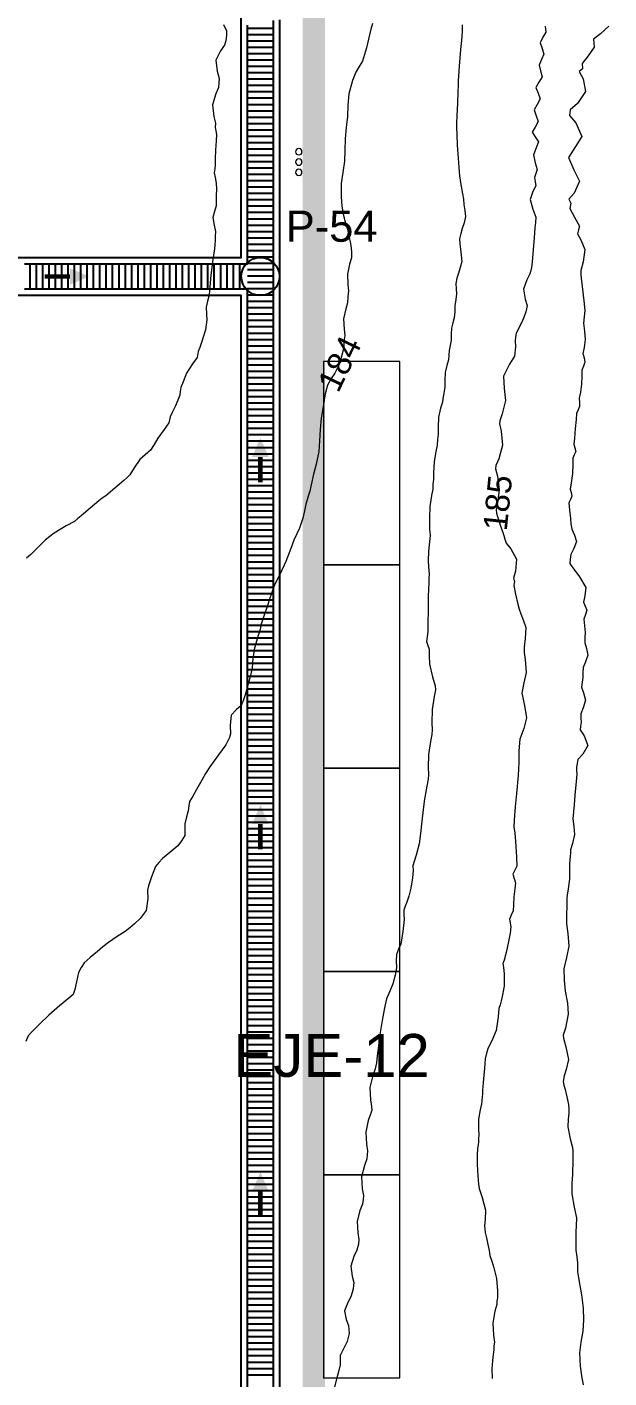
# Model space of a CAD drawing. Header units: metres. Extents: x 354768 to 355417, y 9249536 to 9250102.
# Drawn here: x 354973.23 to 354982.39, y 9249813.94 to 9249835.21 of the extents above; entities that cross this region are included whole.
import ezdxf
from ezdxf.enums import TextEntityAlignment as Align

# ---------------------------------------------------------------- set-up
doc = ezdxf.new("R2010")
doc.units = ezdxf.units.M
doc.header["$LTSCALE"] = 0.25
doc.linetypes.add('DASHED', pattern=[1.524, 1.27, -0.254])
for name, color, linetype, lineweight in [('ARQ-BASE', 8, 'CONTINUOUS', 13), ('ARQ-TECHO', 8, 'CONTINUOUS', 13), ('ARQ-VEREDA', 9, 'CONTINUOUS', 9), ('CUNETA-S3', 94, 'CONTINUOUS', 35), ('LIMITE-INTERV', 1, 'DASHED', 70)]:
    doc.layers.add(name, color=color, linetype=linetype, lineweight=lineweight)
for name, color, linetype, true_color in [('CUN-FLUJO', 1, 'CONTINUOUS', 0xe60000), ('CUN-REJ-BORDE', 4, 'CONTINUOUS', 0x00aae6), ('CUN-REJ-PLATINA', 4, 'CONTINUOUS', 0x78cdf0), ('CURVAS-TXT', 33, 'CONTINUOUS', 0x966e46)]:
    doc.layers.add(name, color=color, linetype=linetype, true_color=true_color)
doc.layers.add('CURVAS', color=33, linetype='CONTINUOUS', lineweight=13, true_color=0xb08860)
doc.layers.add('NUDOS', color=7, linetype='CONTINUOUS')
doc.layers.add('TEXTOS', color=7, linetype='CONTINUOUS')
doc.styles.get("Standard").update_dxf_attribs({"font": 'arial.ttf'})

# ---------------------------------------------------------------- blocks, each defined once
blk = doc.blocks.new('ARQUITECTURA_BASE')
at = {"layer": 'ARQ-TECHO'}
for points in [[(354977.455, 9249833.244), (354977.459, 9249833.224), (354977.47, 9249833.208), (354977.486, 9249833.198), (354977.505, 9249833.194), (354977.525, 9249833.198), (354977.541, 9249833.208), (354977.552, 9249833.224), (354977.555, 9249833.244), (354977.552, 9249833.263), (354977.541, 9249833.279), (354977.525, 9249833.29), (354977.505, 9249833.294), (354977.486, 9249833.29), (354977.47, 9249833.279), (354977.459, 9249833.263), (354977.455, 9249833.244)], [(354977.455, 9249833.081), (354977.459, 9249833.062), (354977.47, 9249833.046), (354977.486, 9249833.035), (354977.505, 9249833.031), (354977.525, 9249833.035), (354977.541, 9249833.046), (354977.552, 9249833.062), (354977.555, 9249833.081), (354977.552, 9249833.101), (354977.541, 9249833.117), (354977.525, 9249833.127), (354977.505, 9249833.131), (354977.486, 9249833.127), (354977.47, 9249833.117), (354977.459, 9249833.101), (354977.455, 9249833.081)], [(354977.455, 9249832.919), (354977.459, 9249832.899), (354977.47, 9249832.883), (354977.486, 9249832.873), (354977.505, 9249832.869), (354977.525, 9249832.873), (354977.541, 9249832.883), (354977.551, 9249832.899), (354977.555, 9249832.919), (354977.551, 9249832.938), (354977.541, 9249832.954), (354977.525, 9249832.965), (354977.505, 9249832.969), (354977.486, 9249832.965), (354977.47, 9249832.954), (354977.459, 9249832.938), (354977.455, 9249832.919)]]:
    blk.add_lwpolyline(points, close=True, dxfattribs=at)
at = {"layer": 'ARQ-VEREDA'}
for points in [[(354979.095, 9249826.739), (354979.095, 9249829.939), (354977.895, 9249829.939), (354977.895, 9249826.739), (354979.095, 9249826.739)], [(354979.095, 9249823.539), (354979.095, 9249826.739), (354977.895, 9249826.739), (354977.895, 9249823.539), (354979.095, 9249823.539)], [(354979.095, 9249820.339), (354979.095, 9249823.539), (354977.895, 9249823.539), (354977.895, 9249820.339), (354979.095, 9249820.339)], [(354979.095, 9249817.139), (354979.095, 9249820.339), (354977.895, 9249820.339), (354977.895, 9249817.139), (354979.095, 9249817.139)], [(354979.095, 9249813.939), (354979.095, 9249817.139), (354977.895, 9249817.139), (354977.895, 9249813.939), (354979.095, 9249813.939)]]:
    blk.add_lwpolyline(points, close=True, dxfattribs=at)
blk = doc.blocks.new('CURVAS_DE_NIVEL')
at = {"layer": 'CURVAS'}
for points in [[(354976.318, 9249835.247), (354976.365, 9249835.145), (354976.365, 9249835.085), (354976.362, 9249835.027), (354976.351, 9249834.973), (354976.337, 9249834.92), (354976.272, 9249834.831), (354976.2, 9249834.686), (354976.221, 9249834.51), (354976.254, 9249834.397), (354976.248, 9249834.327), (354976.242, 9249834.257), (354976.197, 9249834.158), (354976.146, 9249833.981), (354976.166, 9249833.798), (354976.194, 9249833.692), (354976.188, 9249833.623), (354976.2, 9249833.573), (354976.212, 9249833.517), (354976.203, 9249833.413), (354976.192, 9249833.267), (354976.191, 9249833.132), (354976.191, 9249833.036), (354976.182, 9249832.975), (354976.175, 9249832.914), (354976.189, 9249832.838), (354976.205, 9249832.75), (354976.207, 9249832.653), (354976.206, 9249832.557), (354976.206, 9249832.474), (354976.203, 9249832.393), (354976.178, 9249832.304), (354976.154, 9249832.206), (354976.172, 9249832.089), (354976.193, 9249831.988), (354976.191, 9249831.917), (354976.187, 9249831.849), (354976.183, 9249831.783), (354976.178, 9249831.717), (354976.153, 9249831.548), (354976.118, 9249831.301), (354976.103, 9249831.117), (354976.092, 9249830.991), (354976.067, 9249830.893), (354976.046, 9249830.796), (354976.051, 9249830.688), (354976.058, 9249830.596), (354976.048, 9249830.519), (354976.034, 9249830.442), (354976.006, 9249830.34), (354975.976, 9249830.239), (354975.946, 9249830.161), (354975.921, 9249830.097), (354975.903, 9249830.004), (354975.834, 9249829.903), (354975.74, 9249829.758), (354975.683, 9249829.624), (354975.649, 9249829.53), (354975.64, 9249829.471), (354975.631, 9249829.412), (354975.601, 9249829.332), (354975.56, 9249829.234), (354975.514, 9249829.141), (354975.478, 9249829.07), (354975.461, 9249828.978), (354975.384, 9249828.871), (354975.284, 9249828.732), (354975.23, 9249828.637), (354975.171, 9249828.545), (354975.087, 9249828.474), (354975.002, 9249828.401), (354974.912, 9249828.267), (354974.845, 9249828.157), (354974.798, 9249828.111), (354974.75, 9249828.068), (354974.61, 9249827.949), (354974.467, 9249827.829), (354974.412, 9249827.788), (354974.358, 9249827.746), (354974.219, 9249827.63), (354974.08, 9249827.512), (354974.028, 9249827.468), (354973.975, 9249827.424), (354973.845, 9249827.352), (354973.656, 9249827.239), (354973.521, 9249827.132), (354973.428, 9249827.047), (354973.354, 9249826.972), (354973.287, 9249826.902), (354973.218, 9249826.843)], [(354978.664, 9249835.263), (354978.639, 9249835.174), (354978.619, 9249835.083), (354978.568, 9249834.879), (354978.509, 9249834.67), (354978.456, 9249834.584), (354978.401, 9249834.498), (354978.349, 9249834.365), (354978.292, 9249834.153), (354978.275, 9249833.978), (354978.269, 9249833.8), (354978.249, 9249833.624), (354978.232, 9249833.449), (354978.23, 9249833.271), (354978.225, 9249833.094), (354978.197, 9249832.919), (354978.172, 9249832.744), (354978.17, 9249832.539), (354978.183, 9249832.388), (354978.21, 9249832.241), (354978.234, 9249832.142), (354978.252, 9249832.084), (354978.271, 9249832.026), (354978.294, 9249831.913), (354978.316, 9249831.797), (354978.327, 9249831.727), (354978.335, 9249831.665), (354978.332, 9249831.571), (354978.303, 9249831.473), (354978.269, 9249831.316), (354978.276, 9249831.156), (354978.288, 9249831.054), (354978.275, 9249830.961), (354978.272, 9249830.867), (354978.243, 9249830.769), (354978.209, 9249830.612), (354978.216, 9249830.451), (354978.228, 9249830.35), (354978.215, 9249830.256), (354978.212, 9249830.162), (354978.183, 9249830.043), (354978.145, 9249829.907), (354978.111, 9249829.832), (354978.073, 9249829.758), (354978.015, 9249829.674), (354977.954, 9249829.569), (354977.92, 9249829.434), (354977.886, 9249829.233), (354977.859, 9249829.052), (354977.84, 9249828.869), (354977.832, 9249828.695), (354977.819, 9249828.523), (354977.776, 9249828.326), (354977.734, 9249828.168), (354977.699, 9249828), (354977.678, 9249827.898), (354977.653, 9249827.82), (354977.636, 9249827.764), (354977.616, 9249827.698), (354977.593, 9249827.591), (354977.566, 9249827.473), (354977.542, 9249827.394), (354977.516, 9249827.316), (354977.474, 9249827.23), (354977.426, 9249827.13), (354977.38, 9249826.996), (354977.303, 9249826.792), (354977.199, 9249826.576), (354977.131, 9249826.445), (354977.101, 9249826.368), (354977.073, 9249826.289), (354977.043, 9249826.2), (354977.01, 9249826.101), (354976.952, 9249825.93), (354976.905, 9249825.791), (354976.896, 9249825.724), (354976.859, 9249825.612), (354976.804, 9249825.409), (354976.778, 9249825.211), (354976.769, 9249825.098), (354976.757, 9249825.049), (354976.743, 9249825), (354976.71, 9249824.869), (354976.667, 9249824.711), (354976.636, 9249824.617), (354976.596, 9249824.528), (354976.517, 9249824.456), (354976.441, 9249824.375), (354976.427, 9249824.21), (354976.43, 9249824.082), (354976.416, 9249824.023), (354976.389, 9249823.97), (354976.354, 9249823.905), (354976.24, 9249823.751), (354976.103, 9249823.561), (354976.039, 9249823.457), (354975.978, 9249823.35), (354975.896, 9249823.204), (354975.838, 9249823.1), (354975.809, 9249823.056), (354975.783, 9249823.012), (354975.775, 9249822.946), (354975.766, 9249822.869), (354975.739, 9249822.773), (354975.71, 9249822.663), (354975.712, 9249822.569), (354975.709, 9249822.477), (354975.661, 9249822.395), (354975.599, 9249822.318), (354975.477, 9249822.212), (354975.36, 9249822.115), (354975.302, 9249822.056), (354975.249, 9249821.993), (354975.189, 9249821.831), (354975.141, 9249821.688), (354975.125, 9249821.619), (354975.127, 9249821.488), (354975.102, 9249821.296), (354975.008, 9249821.171), (354974.917, 9249821.089), (354974.846, 9249821.027), (354974.773, 9249820.969), (354974.647, 9249820.888), (354974.509, 9249820.797), (354974.422, 9249820.726), (354974.336, 9249820.652), (354974.221, 9249820.559), (354974.127, 9249820.475), (354974.079, 9249820.401), (354974.04, 9249820.322), (354974.004, 9249820.177), (354973.978, 9249820.053), (354973.955, 9249819.974), (354973.888, 9249819.918), (354973.738, 9249819.796), (354973.573, 9249819.652), (354973.422, 9249819.508), (354973.3, 9249819.383), (354973.245, 9249819.325), (354973.209, 9249819.237)], [(354980.074, 9249835.244), (354980.076, 9249835.139), (354980.071, 9249835.066), (354980.063, 9249834.993), (354980.051, 9249834.851), (354980.029, 9249834.589), (354980.016, 9249834.435), (354980.014, 9249834.365), (354980.012, 9249834.296), (354980.008, 9249834.183), (354980, 9249834.007), (354979.993, 9249833.811), (354979.988, 9249833.692), (354979.987, 9249833.62), (354979.99, 9249833.518), (354979.997, 9249833.346), (354980.01, 9249833.142), (354980.021, 9249832.995), (354980.026, 9249832.93), (354980.032, 9249832.865), (354980.056, 9249832.729), (354980.083, 9249832.581), (354980.094, 9249832.496), (354980.104, 9249832.411), (354980.12, 9249832.32), (354980.13, 9249832.222), (354980.105, 9249832.125), (354980.076, 9249832.036), (354980.053, 9249831.956), (354980.035, 9249831.875), (354980.039, 9249831.793), (354980.048, 9249831.71), (354980.062, 9249831.618), (354980.07, 9249831.518), (354980.045, 9249831.42), (354980.016, 9249831.332), (354979.993, 9249831.252), (354979.975, 9249831.171), (354979.981, 9249831.088), (354979.988, 9249831.005), (354979.977, 9249830.915), (354979.962, 9249830.817), (354979.958, 9249830.721), (354979.952, 9249830.631), (354979.93, 9249830.549), (354979.909, 9249830.467), (354979.905, 9249830.373), (354979.902, 9249830.279), (354979.887, 9249830.194), (354979.871, 9249830.115), (354979.865, 9249830.041), (354979.858, 9249829.968), (354979.834, 9249829.877), (354979.808, 9249829.766), (354979.803, 9249829.64), (354979.802, 9249829.54), (354979.791, 9249829.475), (354979.78, 9249829.413), (354979.773, 9249829.357), (354979.766, 9249829.301), (354979.737, 9249829.206), (354979.702, 9249829.065), (354979.696, 9249828.906), (354979.697, 9249828.798), (354979.688, 9249828.711), (354979.682, 9249828.625), (354979.661, 9249828.525), (354979.633, 9249828.361), (354979.625, 9249828.189), (354979.624, 9249828.083), (354979.615, 9249828.008), (354979.612, 9249827.932), (354979.591, 9249827.831), (354979.565, 9249827.657), (354979.562, 9249827.482), (354979.564, 9249827.379), (354979.563, 9249827.303), (354979.568, 9249827.255), (354979.572, 9249827.203), (354979.56, 9249827.101), (354979.545, 9249826.949), (354979.542, 9249826.806), (354979.544, 9249826.707), (354979.55, 9249826.65), (354979.556, 9249826.594), (354979.553, 9249826.527), (354979.55, 9249826.454), (354979.544, 9249826.355), (354979.538, 9249826.24), (354979.54, 9249826.142), (354979.542, 9249826.052), (354979.538, 9249825.969), (354979.534, 9249825.886), (354979.535, 9249825.791), (354979.535, 9249825.696), (354979.523, 9249825.609), (354979.515, 9249825.533), (354979.536, 9249825.472), (354979.558, 9249825.411), (354979.556, 9249825.312), (354979.559, 9249825.174), (354979.607, 9249824.978), (354979.649, 9249824.834), (354979.658, 9249824.774), (354979.634, 9249824.666), (354979.602, 9249824.461), (354979.599, 9249824.254), (354979.604, 9249824.142), (354979.598, 9249824.069), (354979.576, 9249823.96), (354979.545, 9249823.756), (354979.541, 9249823.55), (354979.545, 9249823.438), (354979.538, 9249823.365), (354979.519, 9249823.255), (354979.485, 9249823.051), (354979.462, 9249822.887), (354979.439, 9249822.707), (354979.419, 9249822.511), (354979.397, 9249822.349), (354979.352, 9249822.172), (354979.321, 9249822.071), (354979.297, 9249822.003), (354979.303, 9249821.927), (354979.292, 9249821.811), (354979.27, 9249821.65), (354979.236, 9249821.525), (354979.205, 9249821.432), (354979.179, 9249821.369), (354979.155, 9249821.305), (354979.159, 9249821.233), (354979.165, 9249821.157), (354979.142, 9249820.967), (354979.111, 9249820.768), (354979.074, 9249820.687), (354979.04, 9249820.606), (354979.039, 9249820.508), (354979.04, 9249820.397), (354979.02, 9249820.279), (354978.984, 9249820.143), (354978.935, 9249820.026), (354978.885, 9249819.909), (354978.851, 9249819.765), (354978.816, 9249819.567), (354978.786, 9249819.38), (354978.763, 9249819.21), (354978.739, 9249819.009), (354978.726, 9249818.898), (354978.705, 9249818.806), (354978.668, 9249818.699), (354978.625, 9249818.512), (354978.634, 9249818.319), (354978.651, 9249818.211), (354978.652, 9249818.155), (354978.632, 9249818.091), (354978.598, 9249817.99), (354978.558, 9249817.808), (354978.568, 9249817.62), (354978.586, 9249817.513), (354978.578, 9249817.451), (354978.574, 9249817.388), (354978.537, 9249817.286), (354978.493, 9249817.104), (354978.504, 9249816.919), (354978.522, 9249816.813), (354978.515, 9249816.747), (354978.506, 9249816.677), (354978.467, 9249816.575), (354978.421, 9249816.4), (354978.432, 9249816.225), (354978.451, 9249816.121), (354978.443, 9249816.043), (354978.419, 9249815.95), (354978.373, 9249815.852), (354978.323, 9249815.699), (354978.343, 9249815.544), (354978.369, 9249815.443), (354978.367, 9249815.392), (354978.362, 9249815.341), (354978.346, 9249815.282), (354978.326, 9249815.217), (354978.274, 9249815.127), (354978.224, 9249814.998), (354978.252, 9249814.861), (354978.287, 9249814.764), (354978.294, 9249814.7), (354978.297, 9249814.637), (354978.283, 9249814.574), (354978.266, 9249814.513), (354978.211, 9249814.406), (354978.157, 9249814.294), (354978.154, 9249814.22), (354978.154, 9249814.146), (354978.133, 9249814.055), (354978.104, 9249813.943), (354978.059, 9249813.78)], [(354981.384, 9249835.219), (354981.393, 9249835.128), (354981.347, 9249835.046), (354981.304, 9249834.961), (354981.333, 9249834.871), (354981.363, 9249834.78), (354981.325, 9249834.694), (354981.286, 9249834.608), (354981.31, 9249834.515), (354981.333, 9249834.424), (354981.284, 9249834.341), (354981.236, 9249834.257), (354981.27, 9249834.167), (354981.303, 9249834.076), (354981.258, 9249833.99), (354981.211, 9249833.904), (354981.242, 9249833.811), (354981.273, 9249833.719), (354981.222, 9249833.633), (354981.176, 9249833.552), (354981.225, 9249833.477), (354981.277, 9249833.4), (354981.24, 9249833.306), (354981.197, 9249833.196), (354981.224, 9249833.067), (354981.254, 9249832.966), (354981.234, 9249832.903), (354981.213, 9249832.84), (354981.223, 9249832.774), (354981.234, 9249832.709), (354981.19, 9249832.617), (354981.147, 9249832.49), (354981.189, 9249832.339), (354981.235, 9249832.212), (354981.231, 9249832.129), (354981.221, 9249832.045), (354981.208, 9249831.891), (354981.187, 9249831.643), (354981.175, 9249831.508), (354981.164, 9249831.424), (354981.154, 9249831.375), (354981.141, 9249831.323), (354981.093, 9249831.229), (354981.042, 9249831.08), (354981.067, 9249830.924), (354981.098, 9249830.823), (354981.09, 9249830.773), (354981.078, 9249830.722), (354981.05, 9249830.65), (354981.013, 9249830.561), (354980.964, 9249830.463), (354980.924, 9249830.38), (354980.916, 9249830.326), (354980.91, 9249830.271), (354980.913, 9249830.171), (354980.901, 9249830.027), (354980.819, 9249829.898), (354980.728, 9249829.711), (354980.736, 9249829.519), (354980.756, 9249829.33), (354980.706, 9249829.116), (354980.667, 9249829.008), (354980.662, 9249828.958), (354980.691, 9249828.844), (354980.71, 9249828.624), (354980.654, 9249828.411), (354980.607, 9249828.304), (354980.602, 9249828.254), (354980.631, 9249828.135), (354980.66, 9249827.919), (354980.634, 9249827.717), (354980.608, 9249827.604), (354980.618, 9249827.552), (354980.63, 9249827.5), (354980.678, 9249827.354), (354980.729, 9249827.203), (354980.746, 9249827.143), (354980.766, 9249827.083), (354980.842, 9249826.992), (354980.93, 9249826.831), (354980.916, 9249826.641), (354980.885, 9249826.53), (354980.901, 9249826.479), (354980.89, 9249826.416), (354980.917, 9249826.278), (354980.95, 9249826.12), (354980.973, 9249826.045), (354980.997, 9249825.971), (354981.038, 9249825.877), (354981.078, 9249825.754), (354981.069, 9249825.578), (354981.053, 9249825.446), (354981.049, 9249825.36), (354981.069, 9249825.248), (354981.085, 9249825.044), (354981.047, 9249824.885), (354981.014, 9249824.718), (354981.054, 9249824.528), (354981.089, 9249824.334), (354981.044, 9249824.166), (354980.984, 9249823.998), (354980.969, 9249823.811), (354980.968, 9249823.635), (354980.955, 9249823.424), (354980.948, 9249823.314), (354980.943, 9249823.25), (354980.931, 9249823.139), (354980.911, 9249822.93), (354980.895, 9249822.722), (354980.888, 9249822.609), (354980.903, 9249822.522), (354980.913, 9249822.386), (354980.93, 9249822.141), (354980.937, 9249821.996), (354980.905, 9249821.932), (354980.875, 9249821.868), (354980.893, 9249821.801), (354980.914, 9249821.733), (354980.905, 9249821.637), (354980.89, 9249821.512), (354980.883, 9249821.387), (354980.877, 9249821.291), (354980.848, 9249821.225), (354980.823, 9249821.163), (354980.832, 9249821.102), (354980.843, 9249821.041), (354980.831, 9249820.944), (354980.807, 9249820.81), (354980.766, 9249820.639), (354980.735, 9249820.518), (354980.713, 9249820.463), (354980.725, 9249820.405), (354980.734, 9249820.298), (354980.735, 9249820.106), (354980.702, 9249819.917), (354980.675, 9249819.813), (354980.653, 9249819.758), (354980.642, 9249819.623), (354980.609, 9249819.407), (354980.541, 9249819.246), (354980.486, 9249819.137), (354980.46, 9249819.05), (354980.439, 9249818.961), (354980.425, 9249818.817), (354980.407, 9249818.592), (354980.397, 9249818.467), (354980.394, 9249818.414), (354980.391, 9249818.361), (354980.385, 9249818.309), (354980.379, 9249818.256), (354980.357, 9249818.159), (354980.331, 9249818.012), (354980.332, 9249817.862), (354980.337, 9249817.762), (354980.334, 9249817.71), (354980.331, 9249817.657), (354980.325, 9249817.604), (354980.319, 9249817.552), (354980.314, 9249817.453), (354980.311, 9249817.304), (354980.323, 9249817.118), (354980.335, 9249816.989), (354980.345, 9249816.92), (354980.39, 9249816.78), (354980.441, 9249816.583), (354980.436, 9249816.433), (354980.425, 9249816.333), (354980.43, 9249816.281), (354980.436, 9249816.228), (354980.456, 9249816.144), (354980.481, 9249816.041), (354980.499, 9249815.943), (354980.513, 9249815.867), (354980.541, 9249815.777), (354980.573, 9249815.675), (354980.616, 9249815.504), (354980.629, 9249815.312), (354980.63, 9249815.198), (354980.62, 9249815.148), (354980.621, 9249815.098), (354980.591, 9249814.99), (354980.556, 9249814.799), (354980.567, 9249814.611), (354980.583, 9249814.505), (354980.572, 9249814.443), (354980.573, 9249814.38), (354980.559, 9249814.268), (354980.544, 9249814.09), (354980.549, 9249813.928)], [(354982.386, 9249835.223), (354982.251, 9249835.098), (354982.14, 9249835.018), (354982.145, 9249834.954), (354982.152, 9249834.889), (354982.057, 9249834.756), (354981.964, 9249834.633), (354981.971, 9249834.549), (354981.919, 9249834.505), (354981.978, 9249834.393), (354982.019, 9249834.19), (354981.888, 9249834.002), (354981.774, 9249833.901), (354981.766, 9249833.812), (354981.864, 9249833.699), (354981.959, 9249833.486), (354981.857, 9249833.324), (354981.749, 9249833.155), (354981.833, 9249832.958), (354981.921, 9249832.779), (354981.836, 9249832.591), (354981.756, 9249832.495), (354981.786, 9249832.436), (354981.771, 9249832.352), (354981.845, 9249832.214), (354981.92, 9249832.07), (354981.904, 9249832.012), (354981.889, 9249831.954), (354981.945, 9249831.859), (354982.008, 9249831.707), (354981.98, 9249831.513), (354981.942, 9249831.375), (354981.943, 9249831.313), (354981.948, 9249831.252), (354981.963, 9249831.123), (354981.99, 9249830.894), (354982.004, 9249830.743), (354981.996, 9249830.644), (354981.987, 9249830.545), (354982.001, 9249830.421), (354982.013, 9249830.288), (354981.994, 9249830.161), (354981.977, 9249830.067), (354981.993, 9249830), (354982.006, 9249829.933), (354981.983, 9249829.869), (354981.957, 9249829.805), (354981.957, 9249829.709), (354981.955, 9249829.583), (354981.936, 9249829.457), (354981.919, 9249829.364), (354981.921, 9249829.295), (354981.922, 9249829.231), (354981.899, 9249829.178), (354981.876, 9249829.125), (354981.867, 9249829.026), (354981.856, 9249828.882), (354981.842, 9249828.737), (354981.835, 9249828.639), (354981.849, 9249828.582), (354981.862, 9249828.526), (354981.84, 9249828.473), (354981.816, 9249828.42), (354981.815, 9249828.321), (354981.812, 9249828.176), (354981.791, 9249828.032), (354981.775, 9249827.934), (354981.789, 9249827.878), (354981.802, 9249827.822), (354981.779, 9249827.769), (354981.756, 9249827.715), (354981.765, 9249827.6), (354981.779, 9249827.469), (354981.787, 9249827.385), (354981.8, 9249827.301), (354981.842, 9249827.21), (354981.876, 9249827.106), (354981.834, 9249826.995), (354981.786, 9249826.904), (354981.775, 9249826.827), (354981.772, 9249826.76), (354981.8, 9249826.716), (354981.831, 9249826.673), (354981.923, 9249826.549), (354982.02, 9249826.384), (354982.008, 9249826.251), (354981.987, 9249826.151), (354982.012, 9249826.089), (354982.035, 9249826.028), (354982.015, 9249825.958), (354981.992, 9249825.884), (354982.001, 9249825.781), (354982.012, 9249825.675), (354982.008, 9249825.594), (354982.006, 9249825.513), (354982.031, 9249825.421), (354982.051, 9249825.317), (354982.017, 9249825.212), (354981.98, 9249825.122), (354981.976, 9249825.046), (354981.974, 9249824.968), (354981.962, 9249824.892), (354981.954, 9249824.816), (354981.986, 9249824.723), (354982.015, 9249824.61), (354981.98, 9249824.487), (354981.942, 9249824.392), (354981.943, 9249824.325), (354981.946, 9249824.261), (354981.939, 9249824.203), (354981.935, 9249824.145), (354981.998, 9249824.047), (354982.053, 9249823.897), (354981.974, 9249823.759), (354981.894, 9249823.673), (354981.883, 9249823.615), (354981.875, 9249823.557), (354981.877, 9249823.501), (354981.879, 9249823.444), (354981.87, 9249823.327), (354981.851, 9249823.114), (354981.838, 9249822.963), (354981.827, 9249822.852), (354981.819, 9249822.74), (354981.834, 9249822.622), (354981.844, 9249822.496), (354981.812, 9249822.351), (354981.782, 9249822.254), (354981.778, 9249822.201), (354981.774, 9249822.147), (354981.769, 9249822.093), (354981.764, 9249822.039), (354981.765, 9249821.94), (354981.764, 9249821.793), (354981.744, 9249821.642), (354981.729, 9249821.542), (354981.725, 9249821.491), (354981.723, 9249821.441), (354981.724, 9249821.352), (354981.72, 9249821.251), (354981.718, 9249821.087), (354981.739, 9249820.935), (354981.752, 9249820.739), (354981.716, 9249820.561), (354981.678, 9249820.381), (354981.679, 9249820.204), (354981.699, 9249820.026), (354981.731, 9249819.842), (354981.745, 9249819.665), (354981.701, 9249819.448), (354981.663, 9249819.338), (354981.668, 9249819.287), (354981.708, 9249819.154), (354981.748, 9249818.955), (354981.714, 9249818.796), (354981.679, 9249818.698), (354981.664, 9249818.608), (354981.677, 9249818.548), (354981.694, 9249818.48), (354981.722, 9249818.363), (354981.749, 9249818.246), (354981.754, 9249818.178), (354981.756, 9249818.109), (354981.745, 9249818.015), (354981.737, 9249817.892), (354981.776, 9249817.706), (354981.812, 9249817.565), (354981.818, 9249817.507), (354981.815, 9249817.373), (354981.81, 9249817.148), (354981.802, 9249816.994), (354981.803, 9249816.84), (354981.84, 9249816.629), (354981.873, 9249816.461), (354981.87, 9249816.333), (354981.863, 9249816.237), (354981.862, 9249816.172), (354981.862, 9249816.107), (354981.863, 9249816.032), (354981.866, 9249815.949), (354981.88, 9249815.847), (354981.893, 9249815.75), (354981.893, 9249815.679), (354981.893, 9249815.609), (354981.908, 9249815.514), (354981.928, 9249815.392), (354981.954, 9249815.25), (354981.98, 9249815.037), (354981.987, 9249814.856), (354981.976, 9249814.678), (354981.945, 9249814.505), (354981.92, 9249814.333), (354981.932, 9249814.122), (354981.955, 9249813.97), (354981.981, 9249813.832)]]:
    blk.add_lwpolyline(points, dxfattribs=at)
at = {"layer": 'CURVAS-TXT'}
for s, rotation, p in [('184', 64.1507, (354978.145, 9249829.907)), ('185', 84.2052, (354980.634, 9249827.717))]:
    blk.add_text(s, height=0.375, rotation=rotation, dxfattribs=at).set_placement(p, align=Align.MIDDLE_CENTER)
blk = doc.blocks.new('LIMITE_DE_INTERVENCION')
at = {"layer": 'LIMITE-INTERV', "const_width": 0.35}
blk.add_lwpolyline([(354813.64, 9249855.63), (354841.92, 9249883.91), (354871.13, 9249854.7), (354916.13, 9249854.7), (354916.13, 9249869.58), (354977.74, 9249869.58), (354977.74, 9249785.21), (354976.37, 9249784.1), (354969.93, 9249785.38), (354969.93, 9249791.81), (354955.81, 9249791.81), (354948.88, 9249794.19), (354936.64, 9249794.19), (354936.64, 9249792.02), (354926.97, 9249793.95), (354926.97, 9249800.53), (354919.17, 9249800.53), (354919.17, 9249802.42), (354907.61, 9249802.61), (354883.57, 9249802.61), (354879.56, 9249803.41), (354859.72, 9249811.52)], close=True, dxfattribs=at)
blk = doc.blocks.new('CUNETAS_SISTEMA_3_NORESTE_LOSA')
at = {"layer": 'CUN-FLUJO', "const_width": 0.07}
for points in [[(354973.503, 9249831.28), (354973.903, 9249831.28)], [(354976.9, 9249828.04), (354976.9, 9249828.44)], [(354976.9, 9249822.26), (354976.9, 9249822.66)], [(354976.9, 9249816.48), (354976.9, 9249816.88)]]:
    blk.add_lwpolyline(points, dxfattribs=at)
at = {"layer": 'CUN-FLUJO', "true_color": 0xe60000}
for points in [[(354974.203, 9249831.28), (354973.903, 9249831.41), (354973.903, 9249831.15)], [(354976.9, 9249828.74), (354976.77, 9249828.44), (354977.03, 9249828.44)], [(354976.9, 9249822.96), (354976.77, 9249822.66), (354977.03, 9249822.66)], [(354976.9, 9249817.18), (354976.77, 9249816.88), (354977.03, 9249816.88)]]:
    blk.add_solid(points, dxfattribs=at)
at = {"layer": 'CUN-REJ-BORDE'}
for points in [[(354977.1, 9249835.309), (354977.1, 9249835.058), (354977.1, 9249834.808), (354977.1, 9249834.558), (354977.1, 9249834.308), (354977.1, 9249834.057), (354977.1, 9249833.807), (354977.1, 9249833.557), (354977.1, 9249833.306), (354977.1, 9249833.056), (354977.1, 9249832.806), (354977.1, 9249832.556), (354977.1, 9249832.305), (354977.1, 9249832.055), (354977.1, 9249831.805), (354977.1, 9249831.555), (354977.1, 9249831.304), (354977.1, 9249831.054), (354977.1, 9249830.804), (354977.1, 9249830.554), (354977.1, 9249830.303), (354977.1, 9249830.053), (354977.1, 9249829.803), (354977.1, 9249829.552), (354977.1, 9249829.302), (354977.1, 9249829.052), (354977.1, 9249828.802), (354977.1, 9249828.551), (354977.1, 9249828.301), (354977.1, 9249828.051), (354977.1, 9249827.801), (354977.1, 9249827.55), (354977.1, 9249827.3), (354977.1, 9249827.05), (354977.1, 9249826.799), (354977.1, 9249826.549), (354977.1, 9249826.299), (354977.1, 9249826.049), (354977.1, 9249825.798), (354977.1, 9249825.548), (354977.1, 9249825.298), (354977.1, 9249825.048), (354977.1, 9249824.797), (354977.1, 9249824.547), (354977.1, 9249824.297), (354977.1, 9249824.047), (354977.1, 9249823.796), (354977.1, 9249823.546), (354977.1, 9249823.296), (354977.1, 9249823.045), (354977.1, 9249822.795), (354977.1, 9249822.545), (354977.1, 9249822.295), (354977.1, 9249822.044), (354977.1, 9249821.794), (354977.1, 9249821.544), (354977.1, 9249821.294), (354977.1, 9249821.043), (354977.1, 9249820.793), (354977.1, 9249820.543), (354977.1, 9249820.293), (354977.1, 9249820.042), (354977.1, 9249819.792), (354977.1, 9249819.542), (354977.1, 9249819.291), (354977.1, 9249819.041), (354977.1, 9249818.791), (354977.1, 9249818.541), (354977.1, 9249818.29), (354977.1, 9249818.04), (354977.1, 9249817.79), (354977.1, 9249817.54), (354977.1, 9249817.289), (354977.1, 9249817.039), (354977.1, 9249816.789), (354977.1, 9249816.539), (354977.1, 9249816.288), (354977.1, 9249816.038), (354977.1, 9249815.788), (354977.1, 9249815.537), (354977.1, 9249815.287), (354977.1, 9249815.037), (354977.1, 9249814.787), (354977.1, 9249814.536), (354977.1, 9249814.286), (354977.1, 9249814.036), (354977.1, 9249813.786)], [(354976.7, 9249813.756), (354976.7, 9249814.007), (354976.7, 9249814.258), (354976.7, 9249814.509), (354976.7, 9249814.76), (354976.7, 9249815.011), (354976.7, 9249815.262), (354976.7, 9249815.513), (354976.7, 9249815.765), (354976.7, 9249816.016), (354976.7, 9249816.267), (354976.7, 9249816.518), (354976.7, 9249816.769), (354976.7, 9249817.02), (354976.7, 9249817.271), (354976.7, 9249817.522), (354976.7, 9249817.773), (354976.7, 9249818.024), (354976.7, 9249818.275), (354976.7, 9249818.526), (354976.7, 9249818.777), (354976.7, 9249819.028), (354976.7, 9249819.28), (354976.7, 9249819.531), (354976.7, 9249819.782), (354976.7, 9249820.033), (354976.7, 9249820.284), (354976.7, 9249820.535), (354976.7, 9249820.786), (354976.7, 9249821.037), (354976.7, 9249821.288), (354976.7, 9249821.539), (354976.7, 9249821.79), (354976.7, 9249822.041), (354976.7, 9249822.292), (354976.7, 9249822.544), (354976.7, 9249822.795), (354976.7, 9249823.046), (354976.7, 9249823.297), (354976.7, 9249823.548), (354976.7, 9249823.799), (354976.7, 9249824.05), (354976.7, 9249824.301), (354976.7, 9249824.552), (354976.7, 9249824.803), (354976.7, 9249825.054), (354976.7, 9249825.305), (354976.7, 9249825.556), (354976.7, 9249825.807), (354976.7, 9249826.059), (354976.7, 9249826.31), (354976.7, 9249826.561), (354976.7, 9249826.812), (354976.7, 9249827.063), (354976.7, 9249827.314), (354976.7, 9249827.565), (354976.7, 9249827.816), (354976.7, 9249828.067), (354976.7, 9249828.318), (354976.7, 9249828.569), (354976.7, 9249828.82), (354976.7, 9249829.071), (354976.7, 9249829.322), (354976.7, 9249829.574), (354976.7, 9249829.825), (354976.7, 9249830.076), (354976.7, 9249830.327), (354976.7, 9249830.578), (354976.7, 9249830.829), (354976.7, 9249831.08), (354976.449, 9249831.08), (354976.198, 9249831.08), (354975.948, 9249831.08), (354975.697, 9249831.08), (354975.446, 9249831.08), (354975.195, 9249831.08), (354974.944, 9249831.08), (354974.693, 9249831.08), (354974.443, 9249831.08), (354974.192, 9249831.08), (354973.941, 9249831.08), (354973.69, 9249831.08), (354973.439, 9249831.08), (354973.188, 9249831.08)], [(354973.188, 9249831.48), (354973.439, 9249831.48), (354973.69, 9249831.48), (354973.941, 9249831.48), (354974.192, 9249831.48), (354974.443, 9249831.48), (354974.693, 9249831.48), (354974.944, 9249831.48), (354975.195, 9249831.48), (354975.446, 9249831.48), (354975.697, 9249831.48), (354975.948, 9249831.48), (354976.198, 9249831.48), (354976.449, 9249831.48), (354976.7, 9249831.48), (354976.7, 9249831.73), (354976.7, 9249831.981), (354976.7, 9249832.231), (354976.7, 9249832.481), (354976.7, 9249832.732), (354976.7, 9249832.982), (354976.7, 9249833.232), (354976.7, 9249833.482), (354976.7, 9249833.733), (354976.7, 9249833.983), (354976.7, 9249834.233), (354976.7, 9249834.484), (354976.7, 9249834.734), (354976.7, 9249834.984), (354976.7, 9249835.235)], [(354977.2, 9249835.318), (354977.2, 9249835.068), (354977.2, 9249834.817), (354977.2, 9249834.566), (354977.2, 9249834.316), (354977.2, 9249834.065), (354977.2, 9249833.815), (354977.2, 9249833.564), (354977.2, 9249833.313), (354977.2, 9249833.063), (354977.2, 9249832.812), (354977.2, 9249832.562), (354977.2, 9249832.311), (354977.2, 9249832.06), (354977.2, 9249831.81), (354977.2, 9249831.559), (354977.2, 9249831.309), (354977.2, 9249831.058), (354977.2, 9249830.807), (354977.2, 9249830.557), (354977.2, 9249830.306), (354977.2, 9249830.056), (354977.2, 9249829.805), (354977.2, 9249829.554), (354977.2, 9249829.304), (354977.2, 9249829.053), (354977.2, 9249828.803), (354977.2, 9249828.552), (354977.2, 9249828.301), (354977.2, 9249828.051), (354977.2, 9249827.8), (354977.2, 9249827.55), (354977.2, 9249827.299), (354977.2, 9249827.048), (354977.2, 9249826.798), (354977.2, 9249826.547), (354977.2, 9249826.297), (354977.2, 9249826.046), (354977.2, 9249825.795), (354977.2, 9249825.545), (354977.2, 9249825.294), (354977.2, 9249825.044), (354977.2, 9249824.793), (354977.2, 9249824.543), (354977.2, 9249824.292), (354977.2, 9249824.041), (354977.2, 9249823.791), (354977.2, 9249823.54), (354977.2, 9249823.29), (354977.2, 9249823.039), (354977.2, 9249822.788), (354977.2, 9249822.538), (354977.2, 9249822.287), (354977.2, 9249822.037), (354977.2, 9249821.786), (354977.2, 9249821.535), (354977.2, 9249821.285), (354977.2, 9249821.034), (354977.2, 9249820.784), (354977.2, 9249820.533), (354977.2, 9249820.282), (354977.2, 9249820.032), (354977.2, 9249819.781), (354977.2, 9249819.531), (354977.2, 9249819.28), (354977.2, 9249819.029), (354977.2, 9249818.779), (354977.2, 9249818.528), (354977.2, 9249818.278), (354977.2, 9249818.027), (354977.2, 9249817.776), (354977.2, 9249817.526), (354977.2, 9249817.275), (354977.2, 9249817.025), (354977.2, 9249816.774), (354977.2, 9249816.523), (354977.2, 9249816.273), (354977.2, 9249816.022), (354977.2, 9249815.772), (354977.2, 9249815.521), (354977.2, 9249815.27), (354977.2, 9249815.02), (354977.2, 9249814.769), (354977.2, 9249814.519), (354977.2, 9249814.268), (354977.2, 9249814.017), (354977.2, 9249813.767)], [(354976.6, 9249813.727), (354976.6, 9249813.977), (354976.6, 9249814.227), (354976.6, 9249814.477), (354976.6, 9249814.727), (354976.6, 9249814.977), (354976.6, 9249815.227), (354976.6, 9249815.477), (354976.6, 9249815.728), (354976.6, 9249815.978), (354976.6, 9249816.228), (354976.6, 9249816.478), (354976.6, 9249816.728), (354976.6, 9249816.978), (354976.6, 9249817.228), (354976.6, 9249817.478), (354976.6, 9249817.728), (354976.6, 9249817.978), (354976.6, 9249818.228), (354976.6, 9249818.478), (354976.6, 9249818.728), (354976.6, 9249818.978), (354976.6, 9249819.228), (354976.6, 9249819.478), (354976.6, 9249819.728), (354976.6, 9249819.978), (354976.6, 9249820.228), (354976.6, 9249820.478), (354976.6, 9249820.728), (354976.6, 9249820.978), (354976.6, 9249821.228), (354976.6, 9249821.478), (354976.6, 9249821.728), (354976.6, 9249821.979), (354976.6, 9249822.229), (354976.6, 9249822.479), (354976.6, 9249822.729), (354976.6, 9249822.979), (354976.6, 9249823.229), (354976.6, 9249823.479), (354976.6, 9249823.729), (354976.6, 9249823.979), (354976.6, 9249824.229), (354976.6, 9249824.479), (354976.6, 9249824.729), (354976.6, 9249824.979), (354976.6, 9249825.229), (354976.6, 9249825.479), (354976.6, 9249825.729), (354976.6, 9249825.979), (354976.6, 9249826.229), (354976.6, 9249826.479), (354976.6, 9249826.729), (354976.6, 9249826.979), (354976.6, 9249827.229), (354976.6, 9249827.479), (354976.6, 9249827.729), (354976.6, 9249827.98), (354976.6, 9249828.23), (354976.6, 9249828.48), (354976.6, 9249828.73), (354976.6, 9249828.98), (354976.6, 9249829.23), (354976.6, 9249829.48), (354976.6, 9249829.73), (354976.6, 9249829.98), (354976.6, 9249830.23), (354976.6, 9249830.48), (354976.6, 9249830.73), (354976.6, 9249830.98), (354976.348, 9249830.98), (354976.095, 9249830.98), (354975.843, 9249830.98), (354975.59, 9249830.98), (354975.338, 9249830.98), (354975.085, 9249830.98), (354974.833, 9249830.98), (354974.581, 9249830.98), (354974.328, 9249830.98), (354974.076, 9249830.98), (354973.823, 9249830.98), (354973.571, 9249830.98), (354973.319, 9249830.98), (354973.066, 9249830.98)], [(354973.066, 9249831.58), (354973.319, 9249831.58), (354973.571, 9249831.58), (354973.823, 9249831.58), (354974.076, 9249831.58), (354974.328, 9249831.58), (354974.581, 9249831.58), (354974.833, 9249831.58), (354975.085, 9249831.58), (354975.338, 9249831.58), (354975.59, 9249831.58), (354975.843, 9249831.58), (354976.095, 9249831.58), (354976.348, 9249831.58), (354976.6, 9249831.58), (354976.6, 9249831.832), (354976.6, 9249832.084), (354976.6, 9249832.336), (354976.6, 9249832.588), (354976.6, 9249832.839), (354976.6, 9249833.091), (354976.6, 9249833.343), (354976.6, 9249833.595), (354976.6, 9249833.847), (354976.6, 9249834.099), (354976.6, 9249834.351), (354976.6, 9249834.602), (354976.6, 9249834.854), (354976.6, 9249835.106), (354976.6, 9249835.358)]]:
    blk.add_lwpolyline(points, dxfattribs=at)
at = {"layer": 'CUN-REJ-PLATINA'}
for p, q in [((354976.7, 9249835.19), (354977.1, 9249835.19)), ((354976.7, 9249835.09), (354977.1, 9249835.09)), ((354976.7, 9249834.99), (354977.1, 9249834.99)), ((354976.7, 9249834.89), (354977.1, 9249834.89)), ((354976.7, 9249834.79), (354977.1, 9249834.79)), ((354976.7, 9249834.69), (354977.1, 9249834.69)), ((354976.7, 9249834.59), (354977.1, 9249834.59)), ((354976.7, 9249834.49), (354977.1, 9249834.49)), ((354976.7, 9249834.39), (354977.1, 9249834.39)), ((354976.7, 9249834.29), (354977.1, 9249834.29)), ((354976.7, 9249834.19), (354977.1, 9249834.19)), ((354976.7, 9249834.09), (354977.1, 9249834.09)), ((354976.7, 9249833.99), (354977.1, 9249833.99)), ((354976.7, 9249833.89), (354977.1, 9249833.89)), ((354976.7, 9249833.79), (354977.1, 9249833.79)), ((354976.7, 9249833.69), (354977.1, 9249833.69)), ((354976.7, 9249833.59), (354977.1, 9249833.59)), ((354976.7, 9249833.49), (354977.1, 9249833.49)), ((354976.7, 9249833.39), (354977.1, 9249833.39)), ((354976.7, 9249833.29), (354977.1, 9249833.29)), ((354976.7, 9249833.19), (354977.1, 9249833.19)), ((354976.7, 9249833.09), (354977.1, 9249833.09)), ((354976.7, 9249832.99), (354977.1, 9249832.99)), ((354976.7, 9249832.89), (354977.1, 9249832.89)), ((354976.7, 9249832.79), (354977.1, 9249832.79)), ((354976.7, 9249832.69), (354977.1, 9249832.69)), ((354976.7, 9249832.59), (354977.1, 9249832.59)), ((354976.7, 9249832.49), (354977.1, 9249832.49)), ((354976.7, 9249832.39), (354977.1, 9249832.39)), ((354976.7, 9249832.29), (354977.1, 9249832.29)), ((354976.7, 9249832.19), (354977.1, 9249832.19)), ((354976.7, 9249832.09), (354977.1, 9249832.09)), ((354976.7, 9249831.99), (354977.1, 9249831.99)), ((354976.7, 9249831.89), (354977.1, 9249831.89)), ((354976.7, 9249831.79), (354977.1, 9249831.79)), ((354976.7, 9249831.69), (354977.1, 9249831.69)), ((354973.27, 9249831.48), (354973.27, 9249831.08)), ((354973.37, 9249831.48), (354973.37, 9249831.08)), ((354973.47, 9249831.48), (354973.47, 9249831.08)), ((354973.57, 9249831.48), (354973.57, 9249831.08)), ((354973.67, 9249831.48), (354973.67, 9249831.08)), ((354973.77, 9249831.48), (354973.77, 9249831.08)), ((354973.87, 9249831.48), (354973.87, 9249831.08)), ((354973.97, 9249831.48), (354973.97, 9249831.08)), ((354974.07, 9249831.48), (354974.07, 9249831.08)), ((354974.17, 9249831.48), (354974.17, 9249831.08)), ((354974.27, 9249831.48), (354974.27, 9249831.08)), ((354974.37, 9249831.48), (354974.37, 9249831.08)), ((354974.47, 9249831.48), (354974.47, 9249831.08)), ((354974.57, 9249831.48), (354974.57, 9249831.08)), ((354974.67, 9249831.48), (354974.67, 9249831.08)), ((354974.77, 9249831.48), (354974.77, 9249831.08)), ((354974.87, 9249831.48), (354974.87, 9249831.08)), ((354974.97, 9249831.48), (354974.97, 9249831.08)), ((354975.07, 9249831.48), (354975.07, 9249831.08)), ((354975.17, 9249831.48), (354975.17, 9249831.08)), ((354975.27, 9249831.48), (354975.27, 9249831.08)), ((354975.37, 9249831.48), (354975.37, 9249831.08)), ((354975.47, 9249831.48), (354975.47, 9249831.08)), ((354975.57, 9249831.48), (354975.57, 9249831.08)), ((354975.67, 9249831.48), (354975.67, 9249831.08)), ((354975.77, 9249831.48), (354975.77, 9249831.08)), ((354975.87, 9249831.48), (354975.87, 9249831.08)), ((354975.97, 9249831.48), (354975.97, 9249831.08)), ((354976.07, 9249831.48), (354976.07, 9249831.08)), ((354976.17, 9249831.48), (354976.17, 9249831.08)), ((354976.27, 9249831.48), (354976.27, 9249831.08)), ((354976.37, 9249831.48), (354976.37, 9249831.08)), ((354976.47, 9249831.48), (354976.47, 9249831.08)), ((354976.57, 9249831.48), (354976.57, 9249831.08)), ((354976.7, 9249831.59), (354977.1, 9249831.59)), ((354976.7, 9249831.49), (354977.1, 9249831.49)), ((354976.7, 9249831.39), (354977.1, 9249831.39)), ((354976.7, 9249831.29), (354977.1, 9249831.29)), ((354976.7, 9249831.19), (354977.1, 9249831.19)), ((354976.7, 9249831.09), (354977.1, 9249831.09)), ((354976.7, 9249830.99), (354977.1, 9249830.99)), ((354976.7, 9249830.89), (354977.1, 9249830.89)), ((354976.7, 9249830.79), (354977.1, 9249830.79)), ((354976.7, 9249830.69), (354977.1, 9249830.69)), ((354976.7, 9249830.59), (354977.1, 9249830.59)), ((354976.7, 9249830.49), (354977.1, 9249830.49)), ((354976.7, 9249830.39), (354977.1, 9249830.39)), ((354976.7, 9249830.29), (354977.1, 9249830.29)), ((354976.7, 9249830.19), (354977.1, 9249830.19)), ((354976.7, 9249830.09), (354977.1, 9249830.09)), ((354976.7, 9249829.99), (354977.1, 9249829.99)), ((354976.7, 9249829.89), (354977.1, 9249829.89)), ((354976.7, 9249829.79), (354977.1, 9249829.79)), ((354976.7, 9249829.69), (354977.1, 9249829.69)), ((354976.7, 9249829.59), (354977.1, 9249829.59)), ((354976.7, 9249829.49), (354977.1, 9249829.49)), ((354976.7, 9249829.39), (354977.1, 9249829.39)), ((354976.7, 9249829.29), (354977.1, 9249829.29)), ((354976.7, 9249829.19), (354977.1, 9249829.19)), ((354976.7, 9249829.09), (354977.1, 9249829.09)), ((354976.7, 9249828.99), (354977.1, 9249828.99)), ((354976.7, 9249828.89), (354977.1, 9249828.89)), ((354976.7, 9249828.79), (354977.1, 9249828.79)), ((354976.7, 9249828.69), (354977.1, 9249828.69)), ((354976.7, 9249828.59), (354977.1, 9249828.59)), ((354976.7, 9249828.49), (354977.1, 9249828.49)), ((354976.7, 9249828.39), (354977.1, 9249828.39)), ((354976.7, 9249828.29), (354977.1, 9249828.29)), ((354976.7, 9249828.19), (354977.1, 9249828.19)), ((354976.7, 9249828.09), (354977.1, 9249828.09)), ((354976.7, 9249827.99), (354977.1, 9249827.99)), ((354976.7, 9249827.89), (354977.1, 9249827.89)), ((354976.7, 9249827.79), (354977.1, 9249827.79)), ((354976.7, 9249827.69), (354977.1, 9249827.69)), ((354976.7, 9249827.59), (354977.1, 9249827.59)), ((354976.7, 9249827.49), (354977.1, 9249827.49)), ((354976.7, 9249827.39), (354977.1, 9249827.39)), ((354976.7, 9249827.29), (354977.1, 9249827.29)), ((354976.7, 9249827.19), (354977.1, 9249827.19)), ((354976.7, 9249827.09), (354977.1, 9249827.09)), ((354976.7, 9249826.99), (354977.1, 9249826.99)), ((354976.7, 9249826.89), (354977.1, 9249826.89)), ((354976.7, 9249826.79), (354977.1, 9249826.79)), ((354976.7, 9249826.69), (354977.1, 9249826.69)), ((354976.7, 9249826.59), (354977.1, 9249826.59)), ((354976.7, 9249826.49), (354977.1, 9249826.49)), ((354976.7, 9249826.39), (354977.1, 9249826.39)), ((354976.7, 9249826.29), (354977.1, 9249826.29)), ((354976.7, 9249826.19), (354977.1, 9249826.19)), ((354976.7, 9249826.09), (354977.1, 9249826.09)), ((354976.7, 9249825.99), (354977.1, 9249825.99)), ((354976.7, 9249825.89), (354977.1, 9249825.89)), ((354976.7, 9249825.79), (354977.1, 9249825.79)), ((354976.7, 9249825.69), (354977.1, 9249825.69)), ((354976.7, 9249825.59), (354977.1, 9249825.59)), ((354976.7, 9249825.49), (354977.1, 9249825.49)), ((354976.7, 9249825.39), (354977.1, 9249825.39)), ((354976.7, 9249825.29), (354977.1, 9249825.29)), ((354976.7, 9249825.19), (354977.1, 9249825.19)), ((354976.7, 9249825.09), (354977.1, 9249825.09)), ((354976.7, 9249824.99), (354977.1, 9249824.99)), ((354976.7, 9249824.89), (354977.1, 9249824.89)), ((354976.7, 9249824.79), (354977.1, 9249824.79)), ((354976.7, 9249824.69), (354977.1, 9249824.69)), ((354976.7, 9249824.59), (354977.1, 9249824.59)), ((354976.7, 9249824.49), (354977.1, 9249824.49)), ((354976.7, 9249824.39), (354977.1, 9249824.39)), ((354976.7, 9249824.29), (354977.1, 9249824.29)), ((354976.7, 9249824.19), (354977.1, 9249824.19)), ((354976.7, 9249824.09), (354977.1, 9249824.09)), ((354976.7, 9249823.99), (354977.1, 9249823.99)), ((354976.7, 9249823.89), (354977.1, 9249823.89)), ((354976.7, 9249823.79), (354977.1, 9249823.79)), ((354976.7, 9249823.69), (354977.1, 9249823.69)), ((354976.7, 9249823.59), (354977.1, 9249823.59)), ((354976.7, 9249823.49), (354977.1, 9249823.49)), ((354976.7, 9249823.39), (354977.1, 9249823.39)), ((354976.7, 9249823.29), (354977.1, 9249823.29)), ((354976.7, 9249823.19), (354977.1, 9249823.19)), ((354976.7, 9249823.09), (354977.1, 9249823.09)), ((354976.7, 9249822.99), (354977.1, 9249822.99)), ((354976.7, 9249822.89), (354977.1, 9249822.89)), ((354976.7, 9249822.79), (354977.1, 9249822.79)), ((354976.7, 9249822.69), (354977.1, 9249822.69)), ((354976.7, 9249822.59), (354977.1, 9249822.59)), ((354976.7, 9249822.49), (354977.1, 9249822.49)), ((354976.7, 9249822.39), (354977.1, 9249822.39)), ((354976.7, 9249822.29), (354977.1, 9249822.29)), ((354976.7, 9249822.19), (354977.1, 9249822.19)), ((354976.7, 9249822.09), (354977.1, 9249822.09)), ((354976.7, 9249821.99), (354977.1, 9249821.99)), ((354976.7, 9249821.89), (354977.1, 9249821.89)), ((354976.7, 9249821.79), (354977.1, 9249821.79)), ((354976.7, 9249821.69), (354977.1, 9249821.69)), ((354976.7, 9249821.59), (354977.1, 9249821.59)), ((354976.7, 9249821.49), (354977.1, 9249821.49)), ((354976.7, 9249821.39), (354977.1, 9249821.39)), ((354976.7, 9249821.29), (354977.1, 9249821.29)), ((354976.7, 9249821.19), (354977.1, 9249821.19)), ((354976.7, 9249821.09), (354977.1, 9249821.09)), ((354976.7, 9249820.99), (354977.1, 9249820.99)), ((354976.7, 9249820.89), (354977.1, 9249820.89)), ((354976.7, 9249820.79), (354977.1, 9249820.79)), ((354976.7, 9249820.69), (354977.1, 9249820.69)), ((354976.7, 9249820.59), (354977.1, 9249820.59)), ((354976.7, 9249820.49), (354977.1, 9249820.49)), ((354976.7, 9249820.39), (354977.1, 9249820.39)), ((354976.7, 9249820.29), (354977.1, 9249820.29)), ((354976.7, 9249820.19), (354977.1, 9249820.19)), ((354976.7, 9249820.09), (354977.1, 9249820.09)), ((354976.7, 9249819.99), (354977.1, 9249819.99)), ((354976.7, 9249819.89), (354977.1, 9249819.89)), ((354976.7, 9249819.79), (354977.1, 9249819.79)), ((354976.7, 9249819.69), (354977.1, 9249819.69)), ((354976.7, 9249819.59), (354977.1, 9249819.59)), ((354976.7, 9249819.49), (354977.1, 9249819.49)), ((354976.7, 9249819.39), (354977.1, 9249819.39)), ((354976.7, 9249819.29), (354977.1, 9249819.29)), ((354976.7, 9249819.19), (354977.1, 9249819.19)), ((354976.7, 9249819.09), (354977.1, 9249819.09)), ((354976.7, 9249818.99), (354977.1, 9249818.99)), ((354976.7, 9249818.89), (354977.1, 9249818.89)), ((354976.7, 9249818.79), (354977.1, 9249818.79)), ((354976.7, 9249818.69), (354977.1, 9249818.69)), ((354976.7, 9249818.59), (354977.1, 9249818.59)), ((354976.7, 9249818.49), (354977.1, 9249818.49)), ((354976.7, 9249818.39), (354977.1, 9249818.39)), ((354976.7, 9249818.29), (354977.1, 9249818.29)), ((354976.7, 9249818.19), (354977.1, 9249818.19)), ((354976.7, 9249818.09), (354977.1, 9249818.09)), ((354976.7, 9249817.99), (354977.1, 9249817.99)), ((354976.7, 9249817.89), (354977.1, 9249817.89)), ((354976.7, 9249817.79), (354977.1, 9249817.79)), ((354976.7, 9249817.69), (354977.1, 9249817.69)), ((354976.7, 9249817.59), (354977.1, 9249817.59)), ((354976.7, 9249817.49), (354977.1, 9249817.49)), ((354976.7, 9249817.39), (354977.1, 9249817.39)), ((354976.7, 9249817.29), (354977.1, 9249817.29)), ((354976.7, 9249817.19), (354977.1, 9249817.19)), ((354976.7, 9249817.09), (354977.1, 9249817.09)), ((354976.7, 9249816.99), (354977.1, 9249816.99)), ((354976.7, 9249816.89), (354977.1, 9249816.89)), ((354976.7, 9249816.79), (354977.1, 9249816.79)), ((354976.7, 9249816.69), (354977.1, 9249816.69)), ((354976.7, 9249816.59), (354977.1, 9249816.59)), ((354976.7, 9249816.49), (354977.1, 9249816.49)), ((354976.7, 9249816.39), (354977.1, 9249816.39)), ((354976.7, 9249816.29), (354977.1, 9249816.29)), ((354976.7, 9249816.19), (354977.1, 9249816.19)), ((354976.7, 9249816.09), (354977.1, 9249816.09)), ((354976.7, 9249815.99), (354977.1, 9249815.99)), ((354976.7, 9249815.89), (354977.1, 9249815.89)), ((354976.7, 9249815.79), (354977.1, 9249815.79)), ((354976.7, 9249815.69), (354977.1, 9249815.69)), ((354976.7, 9249815.59), (354977.1, 9249815.59)), ((354976.7, 9249815.49), (354977.1, 9249815.49)), ((354976.7, 9249815.39), (354977.1, 9249815.39)), ((354976.7, 9249815.29), (354977.1, 9249815.29)), ((354976.7, 9249815.19), (354977.1, 9249815.19)), ((354976.7, 9249815.09), (354977.1, 9249815.09)), ((354976.7, 9249814.99), (354977.1, 9249814.99)), ((354976.7, 9249814.89), (354977.1, 9249814.89)), ((354976.7, 9249814.79), (354977.1, 9249814.79)), ((354976.7, 9249814.69), (354977.1, 9249814.69)), ((354976.7, 9249814.59), (354977.1, 9249814.59)), ((354976.7, 9249814.49), (354977.1, 9249814.49)), ((354976.7, 9249814.39), (354977.1, 9249814.39)), ((354976.7, 9249814.29), (354977.1, 9249814.29)), ((354976.7, 9249814.19), (354977.1, 9249814.19)), ((354976.7, 9249814.09), (354977.1, 9249814.09)), ((354976.7, 9249813.99), (354977.1, 9249813.99))]:
    blk.add_line(p, q, dxfattribs=at)
blk = doc.blocks.new('ROTULOS_RED')
at = {"layer": 'NUDOS'}
blk.add_circle((354976.9, 9249831.28), 0.3, dxfattribs=at)
at = {"layer": 'TEXTOS'}
blk.add_text('P-54', height=0.4894, dxfattribs=at).set_placement((354977.3, 9249831.68), align=Align.BOTTOM_LEFT)
at = {"layer": 'TEXTOS', "color": 94}
blk.add_text('EJE-12', height=0.675, dxfattribs=at).set_placement((354976.475, 9249818.477), align=Align.BOTTOM_LEFT)

msp = doc.modelspace()

# ---------------------------------------------------------------- block references
at = {"layer": 'ARQ-BASE'}
msp.add_blockref('ARQUITECTURA_BASE', (0, 0), dxfattribs=at)
at = {"layer": 'CUNETA-S3'}
msp.add_blockref('CUNETAS_SISTEMA_3_NORESTE_LOSA', (0, 0), dxfattribs=at)
at = {"layer": 'CURVAS'}
msp.add_blockref('CURVAS_DE_NIVEL', (0, 0), dxfattribs=at)
at = {"layer": 'LIMITE-INTERV'}
msp.add_blockref('LIMITE_DE_INTERVENCION', (0, 0), dxfattribs=at)
at = {"layer": 'NUDOS'}
msp.add_blockref('ROTULOS_RED', (0, 0), dxfattribs=at)

doc.saveas('drawing.dxf')
